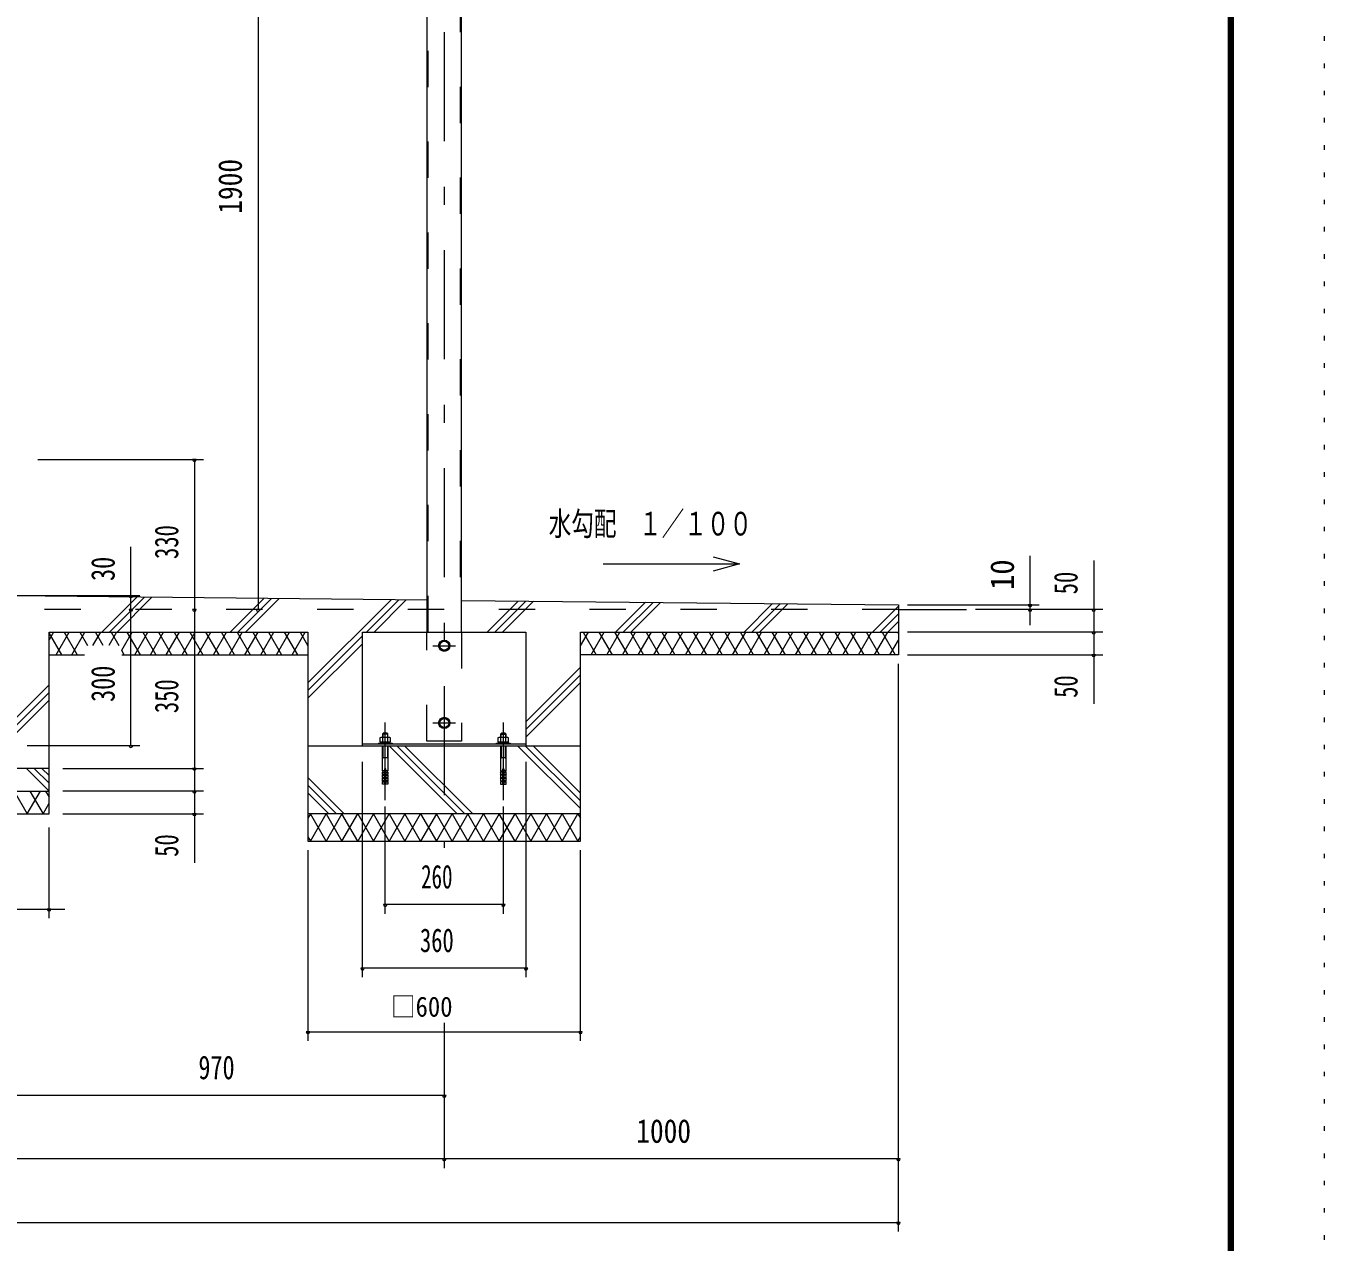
# Model space of a CAD drawing. Units: millimetres, scale not verified. Extents: x -30294 to 30299, y -14700 to 14700.
# Drawn here: x 20296 to 30299, y -4042 to 5329 of the extents above; entities that cross this region are included whole.
import ezdxf
from ezdxf.enums import TextEntityAlignment as Align

# ---------------------------------------------------------------- set-up
doc = ezdxf.new("R2010")
doc.units = ezdxf.units.MM
doc.header["$LTSCALE"] = 70
for name, pattern in [('USER2', [10, 4, -6]), ('USER3', [24, 12, -5, 2, -5]), ('USER4', [3, 0.5, -2.5])]:
    doc.linetypes.add(name, pattern=pattern)
for name, color, linetype, lineweight in [('0-6_2-0BOLD', 7, 'Continuous', 18), ('0-7_2-1HIDDEN', 3, 'USER2', 18), ('0-8_2-2CENTER', 3, 'USER3', 18), ('0-9_2-4THIN', 4, 'Continuous', 18), ('0-A_2-5DIM', 3, 'Continuous', 18), ('0-B_2-6HATCH', 2, 'Continuous', 18), ('0-C_F-F', 5, 'Continuous', 18), ('0-D_F-E_J_ADD', 5, 'USER4', 18)]:
    doc.layers.add(name, color=color, linetype=linetype, lineweight=lineweight)
doc.styles.add('ＭＳ ゴシック', font='')
doc.styles.get('ＭＳ ゴシック').set_extended_font_data('MS Gothic')

msp = doc.modelspace()

# ---------------------------------------------------------------- linework, layer by layer
at = {"layer": '0-6_2-0BOLD'}
for p, q in [((23652.59, 657.9), (23652.59, 6960.27)), ((23385.54, 6318.98), (23385.54, 657.9)), ((23385.54, 904.79), (20198.79, 937.14)), ((23652.59, 902.08), (27019.05, 867.89)), ((27019.05, 867.9), (27019.05, 482.9)), ((27019.06, 832.9), (27544.08, 832.9)), ((24149.06, 657.9), (24149.06, -217.1)), ((20474.06, 482.9), (20746.28, 482.9)), ((21034.06, 482.9), (22469.06, 482.9)), ((27019.06, 482.9), (24569.06, 482.9)), ((23011.56, -197.5), (23011.56, -205.9)), ((23024.57, -187), (23024.58, -197.5)), ((23043.44, -157.19), (23043.44, -187)), ((23053.56, -197.49), (23064.06, -187)), ((23064.06, -197.5), (23074.55, -186.99)), ((23084.67, -186.99), (23084.67, -157.19)), ((23103.54, -197.5), (23103.54, -187)), ((23921.56, -205.9), (23921.56, -197.5)), ((23934.58, -187), (23934.58, -197.5)), ((23953.06, -128.19), (23953.06, -153.4)), ((23953.44, -157.19), (23953.44, -187)), ((23974.06, -187), (23963.56, -197.49)), ((23984.55, -186.99), (23974.06, -197.5)), ((23994.68, -186.99), (23994.67, -157.19)), ((24013.54, -197.5), (24013.54, -187)), ((22469.06, -217.1), (24569.06, -217.1)), ((24149.06, -205.9), (22889.06, -205.9)), ((23995.06, -411.69), (23995.06, -217.1)), ((20474.07, -392.1), (19774.06, -392.1)), ((23043.06, -309.36), (23085.06, -309.36)), ((23953.06, -309.36), (23995.06, -309.36)), ((23043.06, -420.09), (23047.26, -411.69)), ((23059.86, -436.89), (23043.06, -436.89)), ((23043.06, -445.29), (23059.86, -445.29)), ((23043.06, -470.49), (23047.26, -462.09)), ((23043.06, -495.69), (23047.26, -487.29)), ((23085.06, -445.29), (23080.86, -436.89)), ((23080.86, -462.09), (23085.06, -470.49)), ((23080.86, -487.29), (23085.06, -495.69)), ((23953.06, -420.09), (23957.26, -411.69)), ((23953.06, -445.29), (23957.26, -436.89)), ((23953.06, -470.49), (23957.26, -462.09)), ((23957.26, -487.29), (23953.06, -495.69)), ((23995.06, -411.69), (23978.26, -411.69)), ((23978.26, -420.09), (23995.06, -420.09)), ((23995.06, -487.29), (23978.26, -487.29)), ((23978.26, -495.69), (23995.06, -495.69)), ((23990.86, -436.89), (23995.06, -445.29)), ((23990.86, -462.09), (23995.06, -470.49)), ((19774.06, -567.1), (20474.07, -567.1)), ((24569.06, -742.1), (22469.06, -742.1))]:
    msp.add_line(p, q, dxfattribs=at)
for points in [[(15679.06, -952.1), (17779.06, -952.1), (17779.06, 657.9), (19774.06, 657.9), (19774.06, -742.1), (20474.06, -742.1), (20474.06, 657.9), (22469.06, 657.9), (22469.06, -952.1), (24569.06, -952.1), (24569.06, 657.9), (27019.06, 657.9)], [(22889.06, -217.1), (22889.06, 657.9), (24149.06, 657.9)], [(23011.56, -197.5), (23116.56, -197.49), (23116.56, -205.9)], [(23085.06, -128.19), (23078.76, -121.89), (23049.36, -121.89), (23043.06, -128.19)], [(23085.05, -153.4), (23085.06, -128.19), (23043.06, -128.19), (23043.06, -153.4)], [(23921.56, -197.5), (24026.56, -197.49), (24026.56, -205.9)], [(23995.06, -153.4), (23995.06, -128.19), (23988.76, -121.89), (23959.36, -121.89), (23953.06, -128.19), (23995.06, -128.19)], [(23059.86, -411.69), (23043.06, -411.69), (23043.06, -217.1)], [(23085.06, -217.1), (23085.06, -411.69), (23068.26, -411.69)], [(23953.06, -217.1), (23953.06, -411.69), (23969.86, -411.69)], [(23068.26, -495.69), (23085.06, -495.69), (23085.06, -512.49), (23068.26, -512.49), (23068.26, -394.89), (23059.86, -394.89), (23059.86, -512.49), (23043.06, -512.49)], [(23969.86, -495.69), (23953.06, -495.69), (23953.06, -512.49), (23969.86, -512.49), (23969.86, -394.89), (23978.26, -394.89), (23978.26, -512.49), (23995.06, -512.49), (23995.06, -495.69), (23990.86, -487.29)], [(23043.06, -436.89), (23043.06, -420.09), (23059.86, -420.09)], [(23059.86, -462.09), (23043.06, -462.09), (23043.06, -445.29), (23047.26, -436.89)], [(23059.86, -487.29), (23043.06, -487.29), (23043.06, -470.49), (23059.86, -470.49)], [(23043.06, -512.49), (23043.06, -495.69), (23059.86, -495.69)], [(23068.26, -420.09), (23085.06, -420.09), (23080.86, -411.69)], [(23085.06, -420.09), (23085.06, -436.89), (23068.26, -436.89)], [(23068.26, -445.29), (23085.06, -445.29), (23085.06, -462.09), (23068.26, -462.09)], [(23068.26, -470.49), (23085.06, -470.49), (23085.06, -487.29), (23068.26, -487.29)], [(23969.86, -420.09), (23953.06, -420.09), (23953.06, -436.89), (23969.86, -436.89)], [(23969.86, -445.29), (23953.06, -445.29), (23953.06, -462.09), (23969.86, -462.09)], [(23969.86, -470.49), (23953.06, -470.49), (23953.06, -487.29), (23969.86, -487.29)], [(23978.26, -436.89), (23995.06, -436.89), (23995.06, -420.09), (23990.86, -411.69)], [(23978.26, -462.09), (23995.06, -462.09), (23995.06, -445.29), (23978.26, -445.29)], [(23995.06, -487.29), (23995.06, -470.49), (23978.26, -470.49)]]:
    msp.add_lwpolyline(points, dxfattribs=at)
for points in [[(23484.06, 573.11), (23519.06, 593.31), (23554.06, 573.11), (23554.06, 532.69), (23519.06, 512.48), (23484.06, 532.69)], [(23484.06, -62.31), (23484.06, -21.89), (23519.06, -1.69), (23554.06, -21.89), (23554.06, -62.31), (23519.06, -82.52)], [(23022.84, -187), (23105.29, -187), (23105.29, -157.19), (23098.71, -153.4), (23029.41, -153.4), (23022.84, -157.19)], [(23932.84, -187), (24015.29, -187), (24015.29, -157.19), (24008.71, -153.4), (23939.41, -153.4), (23932.84, -157.19)]]:
    msp.add_lwpolyline(points, close=True, dxfattribs=at)
for centre, radius in [((23519.06, 552.9), 43.75), ((23519.06, 552.9), 34.3), ((23519.06, -42.1), 43.75), ((23519.06, -42.1), 34.3)]:
    msp.add_circle(centre, radius, dxfattribs=at)
for centre, radius, start, end in [((23033.14, -169.29), 15.89, 49.56885, 90), ((23064.06, -211.27), 57.88, 69.1357, 110.8643), ((23094.98, -169.29), 15.89, 90, 130.42831), ((23943.14, -169.29), 15.89, 49.56885, 90), ((23974.06, -211.27), 57.88, 69.1357, 110.8643), ((24004.98, -169.29), 15.89, 90, 130.42831)]:
    msp.add_arc(centre, radius, start, end, dxfattribs=at)
at = {"layer": '0-7_2-1HIDDEN'}
for p, q in [((23642.79, 6960.27), (23642.79, 657.9)), ((23395.34, 657.9), (23395.34, 6318.98)), ((27019.06, 832.9), (13229.06, 832.9))]:
    msp.add_line(p, q, dxfattribs=at)
msp.add_lwpolyline([(23652.58, 657.9), (23652.58, -182.1), (23385.53, -182.1), (23385.53, 657.9)], dxfattribs=at)
at = {"layer": '0-8_2-2CENTER'}
for p, q in [((23519.06, 6960.27), (23519.06, -1005.48)), ((23431.56, 552.9), (23606.56, 552.9)), ((23064.06, -637.44), (23064.06, -39.05)), ((23431.56, -42.1), (23606.56, -42.1)), ((23974.06, -39.05), (23974.06, -637.44))]:
    msp.add_line(p, q, dxfattribs=at)
at = {"layer": '0-9_2-4THIN'}
for p, q in [((23047.26, -153.4), (23047.26, -123.99)), ((23080.86, -123.99), (23080.86, -153.4)), ((23957.26, -153.4), (23957.26, -123.99)), ((23990.86, -123.99), (23990.86, -153.4))]:
    msp.add_line(p, q, dxfattribs=at)
for points in [[(23043.06, -316.64), (23047.26, -309.36), (23047.26, -217.1)], [(23080.86, -217.1), (23080.85, -309.36), (23085.06, -316.63)], [(23957.26, -217.1), (23957.26, -309.36), (23953.06, -316.64)], [(23995.06, -316.63), (23990.85, -309.36), (23990.86, -217.1)]]:
    msp.add_lwpolyline(points, dxfattribs=at)
at = {"layer": '0-A_2-5DIM'}
for p, q in [((22084.06, 7482.9), (22084.06, 832.9)), ((20386.77, 1987.9), (21664.06, 1987.9)), ((21608.07, 1987.9), (21580.07, 1987.9)), ((21594.07, 1987.9), (21594.07, -1120.1)), ((21104.06, -217.1), (21104.06, 1315.9)), ((25591.22, 1237.25), (25794.07, 1182.9)), ((28034.08, 711.14), (28034.08, 1245.9)), ((28524.08, 1210.9), (28524.08, 104.9)), ((21174.07, 937.9), (20159.07, 937.9)), ((21118.06, 937.9), (21090.06, 937.9)), ((21118.06, 832.9), (21090.06, 832.9)), ((21608.07, 832.9), (21580.07, 832.9)), ((22098.07, 832.9), (22070.07, 832.9)), ((27089.06, 867.9), (28104.08, 867.9)), ((28594.08, 832.9), (27614.08, 832.9)), ((28048.08, 867.9), (28020.08, 867.9)), ((28048.08, 832.9), (28020.08, 832.9)), ((28538.08, 832.9), (28510.08, 832.9)), ((28594.08, 657.9), (27089.06, 657.9)), ((28538.08, 657.9), (28510.08, 657.9)), ((27019.06, -3962.1), (27019.06, 412.9)), ((27089.06, 482.9), (28594.08, 482.9)), ((28538.08, 482.9), (28510.08, 482.9)), ((21174.06, -217.1), (20303.79, -217.1)), ((21118.06, -217.1), (21090.06, -217.1)), ((20579.06, -392.1), (21664.06, -392.1)), ((21608.07, -392.1), (21580.07, -392.1)), ((22889.06, -2002.1), (22889.06, -340.94)), ((24149.06, -340.94), (24149.06, -2002.1)), ((21664.06, -567.1), (20579.06, -567.1)), ((21608.07, -567.1), (21580.07, -567.1)), ((23064.06, -1512.1), (23064.06, -685.99)), ((23974.06, -685.99), (23974.06, -1512.1)), ((20579.06, -742.1), (21664.06, -742.1)), ((21608.07, -742.1), (21580.07, -742.1)), ((20474.06, -1547.1), (20474.06, -847.1)), ((22469.06, -1022.09), (22469.06, -2492.1)), ((24569.06, -2492.1), (24569.06, -1022.1)), ((18881.56, -1477.1), (20595.09, -1477.1)), ((20488.06, -1477.1), (20460.06, -1477.1)), ((23078.06, -1442.1), (23050.06, -1442.1)), ((23974.06, -1442.1), (23064.06, -1442.1)), ((23988.06, -1442.1), (23960.06, -1442.1)), ((22903.06, -1932.1), (22875.06, -1932.1)), ((24149.06, -1932.1), (22889.06, -1932.1)), ((24163.06, -1932.1), (24135.06, -1932.1)), ((23519.06, -2352.1), (23519.06, -3472.1)), ((22483.06, -2422.1), (22455.06, -2422.1)), ((22469.06, -2422.1), (24569.06, -2422.1)), ((24583.06, -2422.1), (24555.06, -2422.1)), ((23519.06, -2912.1), (16729.06, -2912.1)), ((23533.06, -2912.1), (23505.06, -2912.1)), ((27019.06, -3402.09), (13229.06, -3402.09)), ((23533.06, -3402.09), (23505.06, -3402.09)), ((27033.06, -3402.09), (27005.06, -3402.09)), ((13229.06, -3892.1), (27019.06, -3892.1)), ((27033.06, -3892.1), (27005.06, -3892.1))]:
    msp.add_line(p, q, dxfattribs=at)
msp.add_lwpolyline([(24744.07, 1182.9), (25794.07, 1182.9), (25591.22, 1128.55)], dxfattribs=at)
for centre in [(21594.07, 1987.9), (21104.06, 937.9), (21104.06, 832.9), (21594.07, 832.9), (22084.07, 832.9), (28034.08, 867.9), (28034.08, 832.9), (28524.08, 832.9), (28524.08, 657.9), (28524.08, 482.9), (21104.06, -217.1), (21594.07, -392.1), (21594.07, -567.1), (21594.07, -742.1), (20474.06, -1477.1), (23064.06, -1442.1), (23974.06, -1442.1), (22889.06, -1932.1), (24149.06, -1932.1), (22469.06, -2422.1), (24569.06, -2422.1), (23519.06, -2912.1), (23519.06, -3402.09), (27019.06, -3402.09), (27019.06, -3892.1)]:
    msp.add_arc(centre, 14, 180, 0, dxfattribs=at)
at = {"layer": '0-B_2-6HATCH'}
for p, q in [((20879.62, 657.9), (21149.21, 927.49)), ((21208.01, 926.9), (20939.02, 657.9)), ((20998.41, 657.9), (21266.81, 926.3)), ((21869.57, 657.9), (22129.21, 917.54)), ((22188.01, 916.95), (21928.97, 657.9)), ((21988.36, 657.9), (22246.81, 916.35)), ((22469.06, 267.44), (23109.21, 907.59)), ((23168.01, 907), (22918.92, 657.9)), ((22978.31, 657.9), (23226.81, 906.4)), ((23849.47, 657.9), (24089.21, 897.64)), ((24148.01, 897.04), (23908.87, 657.9)), ((23968.26, 657.9), (24206.81, 896.45)), ((25069.21, 887.69), (24839.42, 657.9)), ((24898.82, 657.9), (25128.01, 887.09)), ((25186.81, 886.5), (24958.21, 657.9)), ((25829.37, 657.9), (26049.21, 877.74)), ((26108.01, 877.14), (25888.76, 657.9)), ((25948.16, 657.9), (26166.81, 876.55)), ((26819.32, 657.9), (27019.05, 857.64)), ((27019.05, 798.24), (26878.71, 657.9)), ((26938.11, 657.9), (27019.05, 738.84)), ((20508, 657.9), (20474.06, 599.13)), ((20474.06, 646.68), (20568.62, 482.9)), ((20528.2, 482.9), (20629.24, 657.9)), ((20588.83, 657.9), (20689.86, 482.9)), ((20649.45, 482.9), (20750.48, 657.9)), ((20710.07, 657.9), (20769.71, 554.61)), ((20812.09, 554.61), (20871.73, 657.9)), ((20890.95, 554.61), (20831.31, 657.9)), ((20992.97, 657.9), (20933.33, 554.61)), ((20952.56, 657.9), (21012.19, 554.61)), ((21034.06, 519.08), (21114.21, 657.9)), ((21073.8, 657.9), (21174.84, 482.9)), ((21134.42, 482.9), (21235.46, 657.9)), ((21195.04, 657.9), (21296.08, 482.9)), ((21255.67, 482.9), (21356.7, 657.9)), ((21316.29, 657.9), (21417.32, 482.9)), ((21376.91, 482.9), (21477.94, 657.9)), ((21437.53, 657.9), (21538.57, 482.9)), ((21498.15, 482.9), (21599.19, 657.9)), ((21558.78, 657.9), (21659.81, 482.9)), ((21619.39, 482.9), (21720.43, 657.9)), ((21680.02, 657.9), (21781.05, 482.9)), ((21740.64, 482.9), (21841.67, 657.9)), ((21902.3, 482.9), (21801.26, 657.9)), ((21962.92, 657.9), (21861.88, 482.9)), ((21922.51, 657.9), (22023.54, 482.9)), ((21983.13, 482.9), (22084.16, 657.9)), ((22043.75, 657.9), (22144.78, 482.9)), ((22104.37, 482.9), (22205.41, 657.9)), ((22164.99, 657.9), (22266.03, 482.9)), ((22225.61, 482.9), (22326.65, 657.9)), ((22286.24, 657.9), (22387.27, 482.9)), ((22346.86, 482.9), (22447.89, 657.9)), ((22407.48, 657.9), (22469.06, 551.24)), ((22889.06, 628.04), (22469.06, 208.04)), ((24569.06, 551.87), (24630.28, 657.9)), ((24589.87, 657.9), (24690.9, 482.9)), ((24650.49, 482.9), (24751.52, 657.9)), ((24711.11, 657.9), (24812.14, 482.9)), ((24771.73, 482.9), (24872.77, 657.9)), ((24832.35, 657.9), (24933.39, 482.9)), ((24892.97, 482.9), (24994.01, 657.9)), ((24953.6, 657.9), (25054.63, 482.9)), ((25014.22, 482.9), (25115.25, 657.9)), ((25074.84, 657.9), (25175.88, 482.9)), ((25135.46, 482.9), (25236.5, 657.9)), ((25196.08, 657.9), (25297.12, 482.9)), ((25256.71, 482.9), (25357.74, 657.9)), ((25317.33, 657.9), (25418.37, 482.9)), ((25377.95, 482.9), (25478.98, 657.9)), ((25438.57, 657.9), (25539.61, 482.9)), ((25499.19, 482.9), (25600.23, 657.9)), ((25559.82, 657.9), (25660.85, 482.9)), ((25620.43, 482.9), (25721.47, 657.9)), ((25681.06, 657.9), (25782.09, 482.9)), ((25741.68, 482.9), (25842.72, 657.9)), ((25903.34, 482.9), (25802.3, 657.9)), ((25963.96, 657.9), (25862.92, 482.9)), ((25923.55, 657.9), (26024.58, 482.9)), ((25984.17, 482.9), (26085.2, 657.9)), ((26044.79, 657.9), (26145.83, 482.9)), ((26105.41, 482.9), (26206.45, 657.9)), ((26166.03, 657.9), (26267.07, 482.9)), ((26226.66, 482.9), (26327.69, 657.9)), ((26287.28, 657.9), (26388.31, 482.9)), ((26347.9, 482.9), (26448.93, 657.9)), ((26408.52, 657.9), (26509.56, 482.9)), ((26469.14, 482.9), (26570.18, 657.9)), ((26529.76, 657.9), (26630.8, 482.9)), ((26590.39, 482.9), (26691.42, 657.9)), ((26651.01, 657.9), (26752.05, 482.9)), ((26711.63, 482.9), (26812.66, 657.9)), ((26873.29, 482.9), (26772.25, 657.9)), ((26933.91, 657.9), (26832.87, 482.9)), ((26893.5, 657.9), (26994.53, 482.9)), ((27019.05, 650.43), (27014.74, 657.9)), ((21053.59, 482.9), (21034.06, 516.73)), ((22469.06, 148.65), (22889.06, 568.64)), ((26954.12, 482.9), (27019.05, 595.37)), ((22469.06, 484.56), (22468.1, 482.9)), ((24569.66, 482.9), (24569.06, 483.94)), ((24149.06, -32.46), (24569.06, 387.54)), ((24569.06, 328.15), (24149.06, -91.86)), ((20474.06, 252.34), (20198.79, -22.93)), ((24149.06, -151.25), (24569.06, 268.75)), ((20198.79, -82.33), (20474.06, 192.94)), ((20474.06, 133.55), (20198.79, -141.72)), ((23094.56, -217.1), (23619.56, -742.1)), ((23678.96, -742.1), (23153.96, -217.1)), ((23213.36, -217.1), (23738.36, -742.1)), ((24569.06, -701.65), (24084.51, -217.1)), ((24143.91, -217.1), (24569.06, -642.25)), ((24569.06, -582.85), (24203.31, -217.1)), ((20474.06, -566.45), (20299.71, -392.1)), ((20359.11, -392.1), (20474.06, -507.05)), ((20474.06, -447.65), (20418.51, -392.1)), ((22469.06, -462.75), (22748.41, -742.1)), ((20204.89, -567.1), (20305.92, -742.1)), ((20305.92, -742.1), (20406.96, -567.1)), ((20447.37, -567.1), (20474.06, -613.32)), ((22689.01, -742.1), (22469.06, -522.15)), ((22469.06, -581.54), (22629.62, -742.1)), ((22852.04, -952.1), (22730.8, -742.1)), ((22973.28, -742.1), (22852.04, -952.1)), ((22973.28, -952.1), (23094.53, -742.1)), ((23094.53, -952.1), (22973.28, -742.1)), ((23094.53, -742.1), (23215.77, -952.1)), ((23215.77, -742.1), (23094.53, -952.1)), ((23337.01, -952.1), (23215.77, -742.1)), ((23700.75, -952.1), (23821.99, -742.1)), ((23821.99, -742.1), (23943.23, -952.1)), ((23943.23, -952.1), (24064.48, -742.1)), ((24064.47, -742.1), (24185.72, -952.1)), ((24185.72, -742.1), (24064.48, -952.1)), ((24185.72, -742.1), (24306.96, -952.1)), ((24306.96, -952.1), (24428.21, -742.1)), ((24428.21, -952.1), (24549.45, -742.1)), ((24428.21, -742.1), (24549.45, -952.1)), ((24549.45, -742.1), (24569.06, -776.07)), ((22469.06, -918.76), (22488.31, -952.1)), ((24549.45, -952.1), (24569.06, -918.13))]:
    msp.add_line(p, q, dxfattribs=at)
for points in [[(20326.13, -567.1), (20427.17, -742.1), (20474.06, -660.88)], [(22730.8, -742.1), (22609.55, -952.1), (22488.31, -742.1), (22469.06, -775.44)], [(22488.31, -952.1), (22609.55, -742.1), (22730.79, -952.1)], [(22730.8, -952.1), (22852.04, -742.1), (22973.28, -952.1)], [(23215.77, -952.1), (23337.01, -742.1), (23458.25, -952.1)], [(23579.5, -952.1), (23458.26, -742.1), (23337.01, -952.1)], [(23458.26, -952.1), (23579.5, -742.1), (23700.74, -952.1)], [(23821.99, -952.1), (23700.74, -742.1), (23579.5, -952.1)], [(24064.47, -952.1), (23943.23, -742.1), (23821.99, -952.1)], [(24185.72, -952.1), (24306.96, -742.1), (24428.21, -952.1)]]:
    msp.add_lwpolyline(points, dxfattribs=at)
at = {"layer": '0-C_F-F'}
for points in [[(29599.18, -14000), (-10580.82, -14000), (-10580.82, 14140), (29599.18, 14140)], [(29595.67, -13996.5), (-10577.32, -13996.5), (-10577.32, 14136.5), (29595.67, 14136.5)], [(29592.17, -13993), (29592.17, 14133), (-10573.82, 14133), (-10573.82, -13993)], [(29588.67, -13989.5), (-10570.32, -13989.5), (-10570.32, 14129.5), (29588.67, 14129.5)], [(29585.18, -13986), (29585.18, 14126), (-10566.82, 14126), (-10566.82, -13986)], [(29581.68, -13982.5), (-10563.32, -13982.5), (-10563.32, 14122.5), (29581.68, 14122.5)], [(29578.17, -13979), (29578.17, 14119), (-10559.82, 14119), (-10559.82, -13979)], [(29574.68, -13975.5), (-10556.32, -13975.5), (-10556.32, 14115.5), (29574.68, 14115.5)], [(29571.17, -13972), (-10552.82, -13972), (-10552.82, 14112), (29571.17, 14112)], [(29567.68, -13968.5), (-10549.32, -13968.5), (-10549.32, 14108.5), (29567.68, 14108.5)], [(29564.17, -13965), (29564.17, 14105), (-10545.82, 14105), (-10545.82, -13965)]]:
    msp.add_lwpolyline(points, close=True, dxfattribs=at)
at = {"layer": '0-D_F-E_J_ADD'}
msp.add_lwpolyline([(30299.18, -14700), (-11280.82, -14700), (-11280.82, 14700), (30299.18, 14700)], close=True, dxfattribs=at)

# ---------------------------------------------------------------- texts
at = {"layer": '0-A_2-5DIM', "color": 7, "style": 'ＭＳ ゴシック'}
for s, rotation, width, p in [('1900', 90, 0.85, (22014.07, 3882.32)), ('330', 90, 0.7, (21524.06, 1221.64)), ('30', 90.001, 0.75, (21034.06, 1052.26)), ('10', 90, 0.95, (27964.08, 982.78)), ('50', 90, 0.7, (28454.08, 949.5)), ('300', 90, 0.75, (21034.06, 120.16)), ('50', 90, 0.7, (28454.08, 151.5)), ('350', 90, 0.7, (21524.06, 33.82)), ('50', 90, 0.7, (21524.06, -1073.5))]:
    msp.add_text(s, height=182.3, rotation=rotation, dxfattribs=dict(at, width=width)).set_placement(p, align=Align.BOTTOM_LEFT)
for s, height, width, p in [('水勾配\u3000１／１００', 182.3, 0.7, (24324.07, 1347.77)), ('260', 182.3, 0.65, (23340.87, -1372.1)), ('360', 182.3, 0.7, (23331.85, -1862.1)), ('□600', 155, 0.9, (23107.81, -2352.1)), ('970', 182.3, 0.75, (21624.41, -2842.1)), ('1000', 182.3, 0.85, (24999.13, -3332.09))]:
    msp.add_text(s, height=height, dxfattribs=dict(at, width=width)).set_placement(p, align=Align.BOTTOM_LEFT)

doc.saveas('drawing.dxf')
